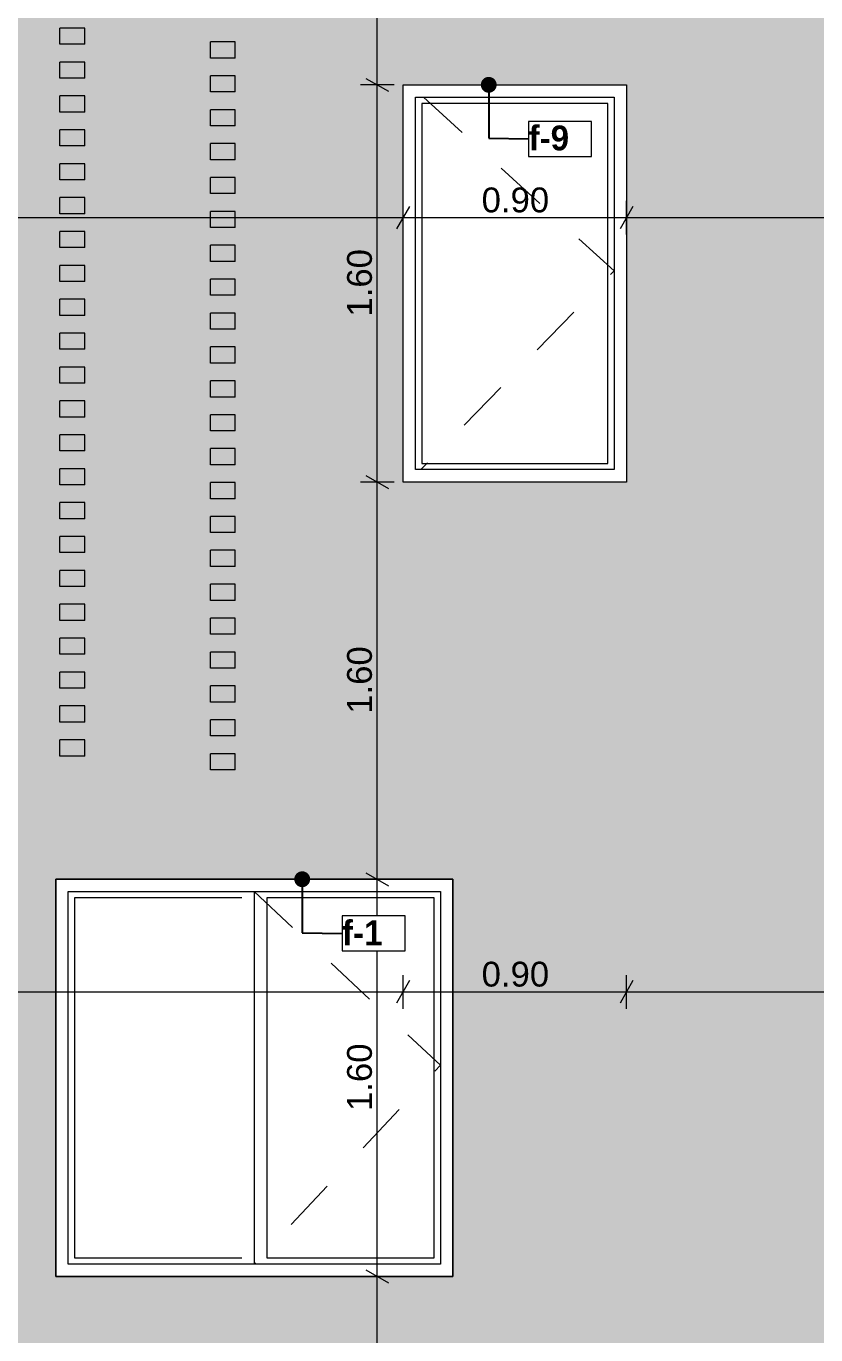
# Model space of a CAD drawing. Header units: millimetres. Extents: x 475206255 to 476720147, y 4620882299 to 4621447368.
# Drawn here: x 475385582 to 475388763, y 4621084372 to 4621089643 of the extents above; entities that cross this region are included whole.
import ezdxf

# ---------------------------------------------------------------- set-up
doc = ezdxf.new("R2010")
doc.units = ezdxf.units.MM
doc.header["$MEASUREMENT"] = 0
doc.set_wipeout_variables(frame=1)
doc.linetypes.add('Dashed', pattern=[423.333333, 211.666667, -211.666667])
for name, color, linetype, lineweight in [('0_Pen_No__7_Pen_No__250', 7, 'Continuous', 0), ('2D Drafting - General_Pen_No__7_Pen_No__250', 7, 'Continuous', 0), ('Dimensioning - General_Pen_No__142', 142, 'Continuous', 0), ('New_2D Drafting - General_Pen_No__30_Pen_No__9_Pen_No__9_Pen_No__7', 7, 'Continuous', 0), ('New_Annotation - Label_Pen_No__1', 1, 'Continuous', 0), ('New_Structural - Bearing_Pen_No__250', 7, 'Continuous', 0), ('Structural - Bearing_Pen_No__7_Pen_No__7_Pen_No__250', 7, 'Continuous', 0), ('Structural - Bearing_Pen_No__7_Pen_No__7_Pen_No__7', 7, 'Continuous', 0)]:
    doc.layers.add(name, color=color, linetype=linetype, lineweight=lineweight)
doc.layers.add('Dimensioning - General', color=7, linetype='Continuous')
doc.layers.add('New_2D Drafting - General_Pen_No__30_Pen_No__9_Pen_No__9_Pen_No__254', color=7, linetype='Continuous', lineweight=0, true_color=0xcccccc)
doc.styles.add('GENERATED_STYLE_2', font='arial.ttf')
doc.styles.add('GENERATED_STYLE_5', font='')
doc.styles.get('GENERATED_STYLE_5').set_extended_font_data('Avaza', bold=True)
doc.dimstyles.new('GENERATED_STYLE__1', dxfattribs={"dimtxt": 100, "dimasz": 68.640772, "dimexe": 0.18, "dimexo": 0.0625, "dimgap": 0, "dimtad": 1, "dimlfac": 0.001, "dimzin": 0, "dimdsep": 46, "dimtxsty": 'GENERATED_STYLE_2', "dimblk": 'ARROWHEAD_2', "dimblk1": 'ARROWHEAD_2', "dimblk2": 'ARROWHEAD_2', "dimcen": 0.09, "dimse1": 1, "dimse2": 1, "dimclrd": 142, "dimclre": 142, "dimclrt": 142, "dimadec": 0, "dimazin": 0, "dimtfac": 1, "dimtdec": 4, "dimtmove": 0, "dimatfit": 3, "dimfxl": 1, "dimtolj": 1, "dimtzin": 0, "dimarcsym": 0})
doc.dimstyles.new('GENERATED_STYLE__18', dxfattribs={"dimtxt": 100, "dimasz": 68.640772, "dimexe": 0.18, "dimexo": 0.0625, "dimgap": 0, "dimtad": 1, "dimtih": 1, "dimtoh": 1, "dimlfac": 0.001, "dimzin": 0, "dimdsep": 46, "dimtxsty": 'GENERATED_STYLE_2', "dimblk": 'ARROWHEAD_2', "dimblk1": 'ARROWHEAD_2', "dimblk2": 'ARROWHEAD_2', "dimcen": 0.09, "dimse1": 1, "dimse2": 1, "dimclrd": 142, "dimclre": 142, "dimclrt": 142, "dimadec": 0, "dimazin": 0, "dimtfac": 1, "dimtdec": 4, "dimtmove": 0, "dimatfit": 3, "dimfxl": 1, "dimtolj": 1, "dimtzin": 0, "dimarcsym": 0})
doc.dimstyles.new('GENERATED_STYLE__33', dxfattribs={"dimtxt": 0.18, "dimasz": 127.68, "dimexe": 0.18, "dimexo": 0.0625, "dimgap": 0, "dimtad": 0, "dimtih": 1, "dimtoh": 1, "dimdec": 4, "dimzin": 0, "dimdsep": 46, "dimcen": 0.09, "dimadec": 0, "dimazin": 0, "dimtfac": 1, "dimtdec": 4, "dimtmove": 0, "dimatfit": 3, "dimldrblk": 'ARROWHEAD_11', "dimfxl": 1, "dimtolj": 1, "dimtzin": 0, "dimarcsym": 0})

# ---------------------------------------------------------------- blocks, each defined once
blk = doc.blocks.new('*D613', base_point=(475826095.8, 4621095193.2))
at = {"layer": 'Dimensioning - General_Pen_No__142', "color": 142, "linetype": 'Continuous', "lineweight": 0, "transparency": 16777216}
for p, q in [((475386950.8, 4621084633.1), (475387041.1, 4621084581)), ((475387063.7, 4621084607), (475386928.2, 4621084607)), ((475386996, 4621083607), (475386996, 4621084607)), ((475386950.8, 4621083633.1), (475387041.1, 4621083581)), ((475387063.7, 4621083607), (475386928.2, 4621083607)), ((475386996, 4621083562.9), (475386996, 4621083607))]:
    blk.add_line(p, q, dxfattribs=at)
at = {"layer": 'Dimensioning - General_Pen_No__142', "color": 142, "lineweight": 0, "transparency": 16777216, "insert": (475386976, 4621083973.6), "char_height": 100, "attachment_point": 7, "rotation": 90, "style": 'GENERATED_STYLE_2'}
blk.add_mtext('\\A1;{\\pql;\\fArial|b0|i0|c204|p0;\\W1.000000;1.00}', dxfattribs=at)
blk = doc.blocks.new('ARROWHEAD_2')
at = {"color": 0, "linetype": 'Continuous', "lineweight": 0}
for p, q in [((0, 0), (-1, 0)), ((-0.378, -0.655), (0.378, 0.655))]:
    blk.add_line(p, q, dxfattribs=at)
blk = doc.blocks.new('*D614', base_point=(475826095.8, 4621095193.2))
at = {"layer": 'Dimensioning - General_Pen_No__142', "color": 142, "linetype": 'Continuous', "lineweight": 0, "transparency": 16777216}
for p, q in [((475387063.7, 4621086207), (475386928.2, 4621086207)), ((475386950.8, 4621086233.1), (475387041.1, 4621086181)), ((475386996, 4621084607), (475386996, 4621086207)), ((475386950.8, 4621084633.1), (475387041.1, 4621084581)), ((475387063.7, 4621084607), (475386928.2, 4621084607))]:
    blk.add_line(p, q, dxfattribs=at)
at = {"layer": 'Dimensioning - General_Pen_No__142', "color": 142, "lineweight": 0, "transparency": 16777216, "insert": (475386976, 4621085273.6), "char_height": 100, "attachment_point": 7, "rotation": 90, "style": 'GENERATED_STYLE_2'}
blk.add_mtext('\\A1;{\\pql;\\fArial|b0|i0|c204|p0;\\W1.000000;1.60}', dxfattribs=at)
blk = doc.blocks.new('*D615', base_point=(475826095.8, 4621095193.2))
at = {"layer": 'Dimensioning - General_Pen_No__142', "color": 142, "linetype": 'Continuous', "lineweight": 0, "transparency": 16777216}
for p, q in [((475387063.7, 4621087807), (475386928.2, 4621087807)), ((475386950.8, 4621087833.1), (475387041.1, 4621087781)), ((475386996, 4621086207), (475386996, 4621087807)), ((475387063.7, 4621086207), (475386928.2, 4621086207)), ((475386950.8, 4621086233.1), (475387041.1, 4621086181))]:
    blk.add_line(p, q, dxfattribs=at)
at = {"layer": 'Dimensioning - General_Pen_No__142', "color": 142, "lineweight": 0, "transparency": 16777216, "insert": (475386976, 4621086873.6), "char_height": 100, "attachment_point": 7, "rotation": 90, "style": 'GENERATED_STYLE_2'}
blk.add_mtext('\\A1;{\\pql;\\fArial|b0|i0|c204|p0;\\W1.000000;1.60}', dxfattribs=at)
blk = doc.blocks.new('*D616', base_point=(475826095.8, 4621095193.2))
at = {"layer": 'Dimensioning - General_Pen_No__142', "color": 142, "linetype": 'Continuous', "lineweight": 0, "transparency": 16777216}
for p, q in [((475386950.8, 4621089433.1), (475387041.1, 4621089381)), ((475387063.7, 4621089407), (475386928.2, 4621089407)), ((475386996, 4621087807), (475386996, 4621089407)), ((475387063.7, 4621087807), (475386928.2, 4621087807)), ((475386950.8, 4621087833.1), (475387041.1, 4621087781))]:
    blk.add_line(p, q, dxfattribs=at)
at = {"layer": 'Dimensioning - General_Pen_No__142', "color": 142, "lineweight": 0, "transparency": 16777216, "insert": (475386976, 4621088473.6), "char_height": 100, "attachment_point": 7, "rotation": 90, "style": 'GENERATED_STYLE_2'}
blk.add_mtext('\\A1;{\\pql;\\fArial|b0|i0|c204|p0;\\W1.000000;1.60}', dxfattribs=at)
blk = doc.blocks.new('*D617', base_point=(475826095.8, 4621095193.2))
at = {"layer": 'Dimensioning - General_Pen_No__142', "color": 142, "linetype": 'Continuous', "lineweight": 0, "transparency": 16777216}
for p, q in [((475387063.7, 4621091007), (475386928.2, 4621091007)), ((475386950.8, 4621091033.1), (475387041.1, 4621090981)), ((475386996, 4621089407), (475386996, 4621091007)), ((475386950.8, 4621089433.1), (475387041.1, 4621089381)), ((475387063.7, 4621089407), (475386928.2, 4621089407))]:
    blk.add_line(p, q, dxfattribs=at)
at = {"layer": 'Dimensioning - General_Pen_No__142', "color": 142, "lineweight": 0, "transparency": 16777216, "insert": (475386976, 4621090073.6), "char_height": 100, "attachment_point": 7, "rotation": 90, "style": 'GENERATED_STYLE_2'}
blk.add_mtext('\\A1;{\\pql;\\fArial|b0|i0|c204|p0;\\W1.000000;1.60}', dxfattribs=at)
blk = doc.blocks.new('ARROWHEAD_11')
at = {"color": 0, "linetype": 'Continuous', "lineweight": 0}
blk.add_line((0, 0), (-1, 0), dxfattribs=at)
at = {"color": 0, "linetype": 'Continuous', "lineweight": 0, "const_width": 0.25, "flags": 128}
blk.add_lwpolyline([(-0.125, 0, 1), (0.125, 0, 1)], format="xyb", close=True, dxfattribs=at)
blk = doc.blocks.new('*D2052', base_point=(475826095.8, 4621095193.2))
at = {"layer": 'Dimensioning - General_Pen_No__142', "color": 142, "linetype": 'Continuous', "lineweight": 0, "transparency": 16777216}
for p, q in [((475383526.5, 4621085798.6), (475383474.4, 4621085708.3)), ((475383500.5, 4621085685.7), (475383500.5, 4621085821.2)), ((475387126.2, 4621085798.6), (475387074.1, 4621085708.3)), ((475387100.1, 4621085685.7), (475387100.1, 4621085821.2)), ((475383500.5, 4621085753.4), (475387100.1, 4621085753.4))]:
    blk.add_line(p, q, dxfattribs=at)
at = {"layer": 'Dimensioning - General_Pen_No__142', "color": 142, "lineweight": 0, "transparency": 16777216, "insert": (475385166.8, 4621085773.4), "char_height": 100, "attachment_point": 7, "style": 'GENERATED_STYLE_2'}
blk.add_mtext('\\A1;{\\pql;\\fArial|b0|i0|c204|p0;\\W1.000000;3.60}', dxfattribs=at)
blk = doc.blocks.new('*D2053', base_point=(475826095.8, 4621095193.2))
at = {"layer": 'Dimensioning - General_Pen_No__142', "color": 142, "linetype": 'Continuous', "lineweight": 0, "transparency": 16777216}
for p, q in [((475387126.2, 4621085798.6), (475387074.1, 4621085708.3)), ((475387100.1, 4621085685.7), (475387100.1, 4621085821.2)), ((475388026.2, 4621085798.6), (475387974.1, 4621085708.3)), ((475388000.1, 4621085685.7), (475388000.1, 4621085821.2)), ((475387100.1, 4621085753.4), (475388000.1, 4621085753.4))]:
    blk.add_line(p, q, dxfattribs=at)
at = {"layer": 'Dimensioning - General_Pen_No__142', "color": 142, "lineweight": 0, "transparency": 16777216, "insert": (475387416.7, 4621085773.4), "char_height": 100, "attachment_point": 7, "style": 'GENERATED_STYLE_2'}
blk.add_mtext('\\A1;{\\pql;\\fArial|b0|i0|c204|p0;\\W1.000000;0.90}', dxfattribs=at)
blk = doc.blocks.new('*D2054', base_point=(475826095.8, 4621095193.2))
at = {"layer": 'Dimensioning - General_Pen_No__142', "color": 142, "linetype": 'Continuous', "lineweight": 0, "transparency": 16777216}
for p, q in [((475388026.2, 4621085798.6), (475387974.1, 4621085708.3)), ((475388000.1, 4621085685.7), (475388000.1, 4621085821.2)), ((475391944.8, 4621085708.3), (475391997, 4621085798.6)), ((475391970.9, 4621085685.7), (475391970.9, 4621085821.2)), ((475388000.1, 4621085753.4), (475391970.9, 4621085753.4)), ((475391970.9, 4621085753.4), (475392015.1, 4621085753.4))]:
    blk.add_line(p, q, dxfattribs=at)
at = {"layer": 'Dimensioning - General_Pen_No__142', "color": 142, "lineweight": 0, "transparency": 16777216, "insert": (475389852.1, 4621085773.4), "char_height": 100, "attachment_point": 7, "style": 'GENERATED_STYLE_2'}
blk.add_mtext('\\A1;{\\pql;\\fArial|b0|i0|c204|p0;\\W1.000000;3.97}', dxfattribs=at)
blk = doc.blocks.new('*D2070', base_point=(475826095.8, 4621095193.2))
at = {"layer": 'Dimensioning - General_Pen_No__142', "color": 142, "linetype": 'Continuous', "lineweight": 0, "transparency": 16777216}
for p, q in [((475392474.1, 4621086847), (475392338.6, 4621086847)), ((475392361.2, 4621086873.1), (475392451.5, 4621086821)), ((475392406.3, 4621086627), (475392406.3, 4621086847)), ((475392361.2, 4621086653.1), (475392451.5, 4621086601)), ((475392474.1, 4621086627), (475392338.6, 4621086627)), ((475392406.3, 4621086582.9), (475392406.3, 4621086627))]:
    blk.add_line(p, q, dxfattribs=at)
at = {"layer": 'Dimensioning - General_Pen_No__142', "color": 142, "lineweight": 0, "transparency": 16777216, "insert": (475392386.3, 4621086334), "char_height": 100, "attachment_point": 7, "rotation": 90, "style": 'GENERATED_STYLE_2'}
blk.add_mtext('\\A1;{\\pql;\\fArial|b0|i0|c204|p0;\\W1.000000;0.22}', dxfattribs=at)
blk = doc.blocks.new('*D2071', base_point=(475826095.8, 4621095193.2))
at = {"layer": 'Dimensioning - General_Pen_No__142', "color": 142, "linetype": 'Continuous', "lineweight": 0, "transparency": 16777216}
for p, q in [((475392474.1, 4621087947.1), (475392338.6, 4621087947.1)), ((475392361.2, 4621087973.1), (475392451.5, 4621087921)), ((475392406.3, 4621086847), (475392406.3, 4621087947.1)), ((475392474.1, 4621086847), (475392338.6, 4621086847)), ((475392361.2, 4621086873.1), (475392451.5, 4621086821))]:
    blk.add_line(p, q, dxfattribs=at)
at = {"layer": 'Dimensioning - General_Pen_No__142', "color": 142, "lineweight": 0, "transparency": 16777216, "insert": (475392386.3, 4621087263.6), "char_height": 100, "attachment_point": 7, "rotation": 90, "style": 'GENERATED_STYLE_2'}
blk.add_mtext('\\A1;{\\pql;\\fArial|b0|i0|c204|p0;\\W1.000000;1.10}', dxfattribs=at)
blk = doc.blocks.new('*D2072', base_point=(475826095.8, 4621095193.2))
at = {"layer": 'Dimensioning - General_Pen_No__142', "color": 142, "linetype": 'Continuous', "lineweight": 0, "transparency": 16777216}
for p, q in [((475392361.2, 4621089633.1), (475392451.5, 4621089581)), ((475392474.1, 4621089607.1), (475392338.6, 4621089607.1)), ((475392406.3, 4621087947.1), (475392406.3, 4621089607.1)), ((475392474.1, 4621087947.1), (475392338.6, 4621087947.1)), ((475392361.2, 4621087973.1), (475392451.5, 4621087921))]:
    blk.add_line(p, q, dxfattribs=at)
at = {"layer": 'Dimensioning - General_Pen_No__142', "color": 142, "lineweight": 0, "transparency": 16777216, "char_height": 100, "attachment_point": 7, "rotation": 90, "style": 'GENERATED_STYLE_2'}
for s, insert in [('\\A1;{\\pql;\\fArial|b0|i0|c204|p0;\\W1.000000;0.22}', (475392386.3, 4621089314)), ('\\A1;{\\pql;\\fArial|b0|i0|c204|p0;\\W1.000000;1.66}', (475392386.3, 4621088643.6))]:
    blk.add_mtext(s, dxfattribs=dict(at, insert=insert))
blk = doc.blocks.new('*D2073', base_point=(475826095.8, 4621095193.2))
at = {"layer": 'Dimensioning - General_Pen_No__142', "color": 142, "linetype": 'Continuous', "lineweight": 0, "transparency": 16777216}
for p, q in [((475392361.2, 4621089853.1), (475392451.5, 4621089801)), ((475392474.1, 4621089827), (475392338.6, 4621089827)), ((475392406.3, 4621089607.1), (475392406.3, 4621089827)), ((475392361.2, 4621089633.1), (475392451.5, 4621089581)), ((475392474.1, 4621089607.1), (475392338.6, 4621089607.1))]:
    blk.add_line(p, q, dxfattribs=at)
blk = doc.blocks.new('*D2244', base_point=(475826095.8, 4621095193.2))
at = {"layer": 'Dimensioning - General_Pen_No__142', "color": 142, "linetype": 'Continuous', "lineweight": 0, "transparency": 16777216}
for p, q in [((475383677.1, 4621088917.2), (475383625, 4621088826.9)), ((475383651.1, 4621088804.3), (475383651.1, 4621088939.8)), ((475387126.2, 4621088917.2), (475387074.1, 4621088826.9)), ((475387100.1, 4621088804.3), (475387100.1, 4621088939.8)), ((475383651.1, 4621088872), (475387100.1, 4621088872))]:
    blk.add_line(p, q, dxfattribs=at)
at = {"layer": 'Dimensioning - General_Pen_No__142', "color": 142, "lineweight": 0, "transparency": 16777216, "insert": (475385242.1, 4621088892), "char_height": 100, "attachment_point": 7, "style": 'GENERATED_STYLE_2'}
blk.add_mtext('\\A1;{\\pql;\\fArial|b0|i0|c204|p0;\\W1.000000;3.45}', dxfattribs=at)
blk = doc.blocks.new('*D2245', base_point=(475826095.8, 4621095193.2))
at = {"layer": 'Dimensioning - General_Pen_No__142', "color": 142, "linetype": 'Continuous', "lineweight": 0, "transparency": 16777216}
for p, q in [((475387126.2, 4621088917.2), (475387074.1, 4621088826.9)), ((475387100.1, 4621088804.3), (475387100.1, 4621088939.8)), ((475388026.2, 4621088917.2), (475387974.1, 4621088826.9)), ((475388000.1, 4621088804.3), (475388000.1, 4621088939.8)), ((475387100.1, 4621088872), (475388000.1, 4621088872))]:
    blk.add_line(p, q, dxfattribs=at)
at = {"layer": 'Dimensioning - General_Pen_No__142', "color": 142, "lineweight": 0, "transparency": 16777216, "insert": (475387416.7, 4621088892), "char_height": 100, "attachment_point": 7, "style": 'GENERATED_STYLE_2'}
blk.add_mtext('\\A1;{\\pql;\\fArial|b0|i0|c204|p0;\\W1.000000;0.90}', dxfattribs=at)
blk = doc.blocks.new('*D2246', base_point=(475826095.8, 4621095193.2))
at = {"layer": 'Dimensioning - General_Pen_No__142', "color": 142, "linetype": 'Continuous', "lineweight": 0, "transparency": 16777216}
for p, q in [((475388026.2, 4621088917.2), (475387974.1, 4621088826.9)), ((475388000.1, 4621088804.3), (475388000.1, 4621088939.8)), ((475391997, 4621088917.2), (475391944.8, 4621088826.9)), ((475391970.9, 4621088804.3), (475391970.9, 4621088939.8)), ((475388000.1, 4621088872), (475391970.9, 4621088872))]:
    blk.add_line(p, q, dxfattribs=at)
at = {"layer": 'Dimensioning - General_Pen_No__142', "color": 142, "lineweight": 0, "transparency": 16777216, "insert": (475389852.1, 4621088892), "char_height": 100, "attachment_point": 7, "style": 'GENERATED_STYLE_2'}
blk.add_mtext('\\A1;{\\pql;\\fArial|b0|i0|c204|p0;\\W1.000000;3.97}', dxfattribs=at)

msp = doc.modelspace()

# ---------------------------------------------------------------- hatches: boundary and pattern name
at = {"layer": 'New_2D Drafting - General_Pen_No__30_Pen_No__9_Pen_No__9_Pen_No__254', "linetype": 'Continuous', "lineweight": 0, "true_color": 0xcccccc}
h = msp.add_hatch(dxfattribs=at)
h.set_pattern_fill('BRICK___RUNNING_BOND', color=254, style=0, pattern_type=2)
h.set_pattern_definition([(180, (475384300.59, 4621091916.26), (0, 66.64), []), (90, (475384300.6, 4621091916.26), (244.8, 0), [66.64, -66.64]), (90, (475384178.2, 4621091982.9), (244.8, 0), [66.64, -66.64])])
h.paths.add_polyline_path([(475391970.899, 4621083607.048), (475391970.899, 4621096906.641), (475376630.462, 4621096906.638), (475376630.452, 4621083607.048)])
h.paths.add_polyline_path([(475384900.596, 4621086627.05), (475380300.597, 4621086627.05), (475380300.597, 4621086847.05), (475380300.597, 4621089827.05), (475380300.597, 4621090047.084), (475380300.597, 4621096447.05), (475381110.597, 4621096447.05), (475384900.596, 4621096447.05), (475384900.596, 4621096227.05), (475381110.597, 4621096227.05), (475381110.597, 4621093247.084), (475382751.068, 4621093247.084), (475382751.068, 4621093807.044), (475381351.068, 4621093807.044), (475381351.068, 4621095807.044), (475383651.697, 4621095807.044), (475383651.697, 4621093807.044), (475383651.068, 4621093807.044), (475383651.068, 4621093247.084), (475384900.597, 4621093247.084), (475384900.597, 4621093027.05), (475381110.597, 4621093027.05), (475381110.597, 4621090047.084), (475382751.068, 4621090047.084), (475382751.068, 4621090607.044), (475381351.068, 4621090607.044), (475381351.068, 4621092607.044), (475383651.068, 4621092607.044), (475383651.068, 4621090047.084), (475384900.597, 4621090047.084), (475384900.597, 4621089827.05), (475381110.597, 4621089827.05), (475381110.597, 4621086847.05), (475382751.068, 4621086847.05), (475382751.068, 4621087407.044), (475381351.068, 4621087407.044), (475381351.068, 4621089407.044), (475382751.068, 4621089407.044), (475383651.068, 4621089407.044), (475383651.068, 4621086847.05), (475384900.596, 4621086847.05)], flags=0)
h.paths.add_polyline_path([(475383500.456, 4621084607.045), (475381900.456, 4621084607.045), (475381900.456, 4621086207.044), (475383500.456, 4621086207.044)], flags=0)
h.paths.add_polyline_path([(475388000.135, 4621094207.044), (475388000.135, 4621095807.045), (475387100.135, 4621095807.045), (475387100.135, 4621094207.044)], flags=0)
h.paths.add_polyline_path([(475387100.135, 4621089407.044), (475388000.135, 4621089407.044), (475388000.135, 4621087807.044), (475387100.135, 4621087807.044)], flags=0)
h.paths.add_polyline_path([(475387100.135, 4621092607.044), (475388000.135, 4621092607.044), (475388000.135, 4621091007.044), (475387100.135, 4621091007.044)], flags=0)
h.paths.add_polyline_path([(475385700.901, 4621084607.044), (475387300.901, 4621084607.044), (475387300.901, 4621086207.044), (475385700.901, 4621086207.044)], flags=0)

# ---------------------------------------------------------------- linework, layer by layer
at = {"layer": '0_Pen_No__7_Pen_No__250', "color": 7, "linetype": 'Continuous', "lineweight": 0, "flags": 128}
for points in [[(475387100.135, 4621089407.044), (475388000.135, 4621089407.044), (475388000.135, 4621087807.044), (475387100.135, 4621087807.044)], [(475385700.901, 4621086207.044), (475387300.901, 4621086207.044), (475387300.901, 4621084607.044), (475385700.901, 4621084607.044)]]:
    msp.add_lwpolyline(points, close=True, dxfattribs=at)
at = {"layer": '2D Drafting - General_Pen_No__7_Pen_No__250', "color": 7, "linetype": 'Dashed', "lineweight": 0, "flags": 128}
for points in [[(475387182.309, 4621089357.044), (475387949.929, 4621088657.823), (475387171.587, 4621087857.044)], [(475386500.524, 4621086157.64), (475387250.695, 4621085457.823), (475386500.961, 4621084657.044)]]:
    msp.add_lwpolyline(points, dxfattribs=at)
at = {"layer": 'New_2D Drafting - General_Pen_No__30_Pen_No__9_Pen_No__9_Pen_No__7', "color": 7, "linetype": 'Continuous', "lineweight": 0, "flags": 128}
for points in [[(475387100.135, 4621089407.044), (475388000.135, 4621089407.044), (475388000.135, 4621087807.044), (475387100.135, 4621087807.044)], [(475385700.901, 4621084607.044), (475387300.901, 4621084607.044), (475387300.901, 4621086207.044), (475385700.901, 4621086207.044)]]:
    msp.add_lwpolyline(points, close=True, dxfattribs=at)
at = {"layer": 'New_Structural - Bearing_Pen_No__250', "color": 7, "linetype": 'Continuous', "lineweight": 0}
for p, q in [((475385718.157, 4621089570.337), (475385718.157, 4621089635.337)), ((475385817.829, 4621089635.337), (475385718.157, 4621089635.337)), ((475385817.829, 4621089570.337), (475385817.829, 4621089635.337)), ((475386323.983, 4621089514.727), (475386323.983, 4621089579.727)), ((475386423.655, 4621089579.727), (475386323.983, 4621089579.727)), ((475386423.655, 4621089514.727), (475386423.655, 4621089579.727)), ((475385817.829, 4621089570.337), (475385718.157, 4621089570.337)), ((475385718.157, 4621089433.82), (475385718.157, 4621089498.82)), ((475385817.829, 4621089498.82), (475385718.157, 4621089498.82)), ((475385817.829, 4621089433.82), (475385817.829, 4621089498.82)), ((475386423.655, 4621089514.727), (475386323.983, 4621089514.727)), ((475385817.829, 4621089433.82), (475385718.157, 4621089433.82)), ((475386323.983, 4621089378.21), (475386323.983, 4621089443.21)), ((475386423.655, 4621089443.21), (475386323.983, 4621089443.21)), ((475386423.655, 4621089378.21), (475386423.655, 4621089443.21)), ((475386423.655, 4621089378.21), (475386323.983, 4621089378.21)), ((475385718.157, 4621089297.303), (475385718.157, 4621089362.303)), ((475385817.829, 4621089362.303), (475385718.157, 4621089362.303)), ((475385817.829, 4621089297.303), (475385817.829, 4621089362.303)), ((475385817.829, 4621089297.303), (475385718.157, 4621089297.303)), ((475386323.983, 4621089241.692), (475386323.983, 4621089306.692)), ((475386423.655, 4621089306.692), (475386323.983, 4621089306.692)), ((475386423.655, 4621089241.692), (475386423.655, 4621089306.692)), ((475385718.157, 4621089160.785), (475385718.157, 4621089225.785)), ((475385817.829, 4621089225.785), (475385718.157, 4621089225.785)), ((475385817.829, 4621089160.785), (475385817.829, 4621089225.785)), ((475386423.655, 4621089241.692), (475386323.983, 4621089241.692)), ((475385817.829, 4621089160.785), (475385718.157, 4621089160.785)), ((475386323.983, 4621089105.175), (475386323.983, 4621089170.175)), ((475386423.655, 4621089170.175), (475386323.983, 4621089170.175)), ((475386423.655, 4621089105.175), (475386423.655, 4621089170.175)), ((475386423.655, 4621089105.175), (475386323.983, 4621089105.175)), ((475385718.157, 4621089024.268), (475385718.157, 4621089089.268)), ((475385817.829, 4621089089.268), (475385718.157, 4621089089.268)), ((475385817.829, 4621089024.268), (475385817.829, 4621089089.268)), ((475385817.829, 4621089024.268), (475385718.157, 4621089024.268)), ((475386323.983, 4621088968.658), (475386323.983, 4621089033.658)), ((475386423.655, 4621089033.658), (475386323.983, 4621089033.658)), ((475386423.655, 4621088968.658), (475386423.655, 4621089033.658)), ((475385718.157, 4621088887.751), (475385718.157, 4621088952.751)), ((475385817.829, 4621088952.751), (475385718.157, 4621088952.751)), ((475385817.829, 4621088887.751), (475385817.829, 4621088952.751)), ((475386423.655, 4621088968.658), (475386323.983, 4621088968.658)), ((475386323.983, 4621088832.141), (475386323.983, 4621088897.141)), ((475386423.655, 4621088897.141), (475386323.983, 4621088897.141)), ((475386423.655, 4621088832.141), (475386423.655, 4621088897.141)), ((475385817.829, 4621088887.751), (475385718.157, 4621088887.751)), ((475385718.157, 4621088751.234), (475385718.157, 4621088816.234)), ((475385817.829, 4621088816.234), (475385718.157, 4621088816.234)), ((475385817.829, 4621088751.234), (475385817.829, 4621088816.234)), ((475386423.655, 4621088832.141), (475386323.983, 4621088832.141)), ((475385817.829, 4621088751.234), (475385718.157, 4621088751.234)), ((475386323.983, 4621088695.623), (475386323.983, 4621088760.623)), ((475386423.655, 4621088760.623), (475386323.983, 4621088760.623)), ((475386423.655, 4621088695.623), (475386423.655, 4621088760.623)), ((475386423.655, 4621088695.623), (475386323.983, 4621088695.623)), ((475385718.157, 4621088614.716), (475385718.157, 4621088679.716)), ((475385817.829, 4621088679.716), (475385718.157, 4621088679.716)), ((475385817.829, 4621088614.716), (475385817.829, 4621088679.716)), ((475385817.829, 4621088614.716), (475385718.157, 4621088614.716)), ((475386323.983, 4621088559.106), (475386323.983, 4621088624.106)), ((475386423.655, 4621088624.106), (475386323.983, 4621088624.106)), ((475386423.655, 4621088559.106), (475386423.655, 4621088624.106)), ((475385718.157, 4621088478.199), (475385718.157, 4621088543.199)), ((475385817.829, 4621088543.199), (475385718.157, 4621088543.199)), ((475385718.157, 4621088478.199), (475385718.157, 4621088543.199)), ((475385817.829, 4621088478.199), (475385817.829, 4621088543.199)), ((475385817.829, 4621088478.199), (475385817.829, 4621088543.199)), ((475386423.655, 4621088559.106), (475386323.983, 4621088559.106)), ((475385817.829, 4621088478.199), (475385718.157, 4621088478.199)), ((475385817.829, 4621088478.199), (475385718.157, 4621088478.199)), ((475386323.983, 4621088422.589), (475386323.983, 4621088487.589)), ((475386423.655, 4621088487.589), (475386323.983, 4621088487.589)), ((475386423.655, 4621088422.589), (475386423.655, 4621088487.589)), ((475386423.655, 4621088422.589), (475386323.983, 4621088422.589)), ((475385718.157, 4621088341.682), (475385718.157, 4621088406.682)), ((475385817.829, 4621088406.682), (475385718.157, 4621088406.682)), ((475385817.829, 4621088341.682), (475385817.829, 4621088406.682)), ((475385817.829, 4621088341.682), (475385718.157, 4621088341.682)), ((475386323.983, 4621088286.071), (475386323.983, 4621088351.071)), ((475386423.655, 4621088351.071), (475386323.983, 4621088351.071)), ((475386423.655, 4621088286.071), (475386423.655, 4621088351.071)), ((475385718.157, 4621088205.164), (475385718.157, 4621088270.164)), ((475385817.829, 4621088270.164), (475385718.157, 4621088270.164)), ((475385817.829, 4621088205.164), (475385817.829, 4621088270.164)), ((475386423.655, 4621088286.071), (475386323.983, 4621088286.071)), ((475386323.983, 4621088149.554), (475386323.983, 4621088214.554)), ((475386423.655, 4621088214.554), (475386323.983, 4621088214.554)), ((475386423.655, 4621088149.554), (475386423.655, 4621088214.554)), ((475385817.829, 4621088205.164), (475385718.157, 4621088205.164)), ((475385718.157, 4621088068.647), (475385718.157, 4621088133.647)), ((475385817.829, 4621088133.647), (475385718.157, 4621088133.647)), ((475385817.829, 4621088068.647), (475385817.829, 4621088133.647)), ((475386423.655, 4621088149.554), (475386323.983, 4621088149.554)), ((475385817.829, 4621088068.647), (475385718.157, 4621088068.647)), ((475386323.983, 4621088013.037), (475386323.983, 4621088078.037)), ((475386423.655, 4621088078.037), (475386323.983, 4621088078.037)), ((475386423.655, 4621088013.037), (475386423.655, 4621088078.037)), ((475386423.655, 4621088013.037), (475386323.983, 4621088013.037)), ((475385718.157, 4621087932.13), (475385718.157, 4621087997.13)), ((475385817.829, 4621087997.13), (475385718.157, 4621087997.13)), ((475385817.829, 4621087932.13), (475385817.829, 4621087997.13)), ((475385817.829, 4621087932.13), (475385718.157, 4621087932.13)), ((475386323.983, 4621087876.52), (475386323.983, 4621087941.52)), ((475386423.655, 4621087941.52), (475386323.983, 4621087941.52)), ((475386423.655, 4621087876.52), (475386423.655, 4621087941.52)), ((475385718.157, 4621087795.613), (475385718.157, 4621087860.613)), ((475385817.829, 4621087860.613), (475385718.157, 4621087860.613)), ((475385817.829, 4621087795.613), (475385817.829, 4621087860.613)), ((475386423.655, 4621087876.52), (475386323.983, 4621087876.52)), ((475385817.829, 4621087795.613), (475385718.157, 4621087795.613)), ((475386323.983, 4621087740.002), (475386323.983, 4621087805.002)), ((475386423.655, 4621087805.002), (475386323.983, 4621087805.002)), ((475386423.655, 4621087740.002), (475386423.655, 4621087805.002)), ((475386423.655, 4621087740.002), (475386323.983, 4621087740.002)), ((475385718.157, 4621087659.095), (475385718.157, 4621087724.095)), ((475385817.829, 4621087724.095), (475385718.157, 4621087724.095)), ((475385817.829, 4621087659.095), (475385817.829, 4621087724.095)), ((475385817.829, 4621087659.095), (475385718.157, 4621087659.095)), ((475386323.983, 4621087603.485), (475386323.983, 4621087668.485)), ((475386423.655, 4621087668.485), (475386323.983, 4621087668.485)), ((475386423.655, 4621087603.485), (475386423.655, 4621087668.485)), ((475385718.157, 4621087522.578), (475385718.157, 4621087587.578)), ((475385817.829, 4621087587.578), (475385718.157, 4621087587.578)), ((475385817.829, 4621087522.578), (475385817.829, 4621087587.578)), ((475386423.655, 4621087603.485), (475386323.983, 4621087603.485)), ((475386323.983, 4621087466.968), (475386323.983, 4621087531.968)), ((475386423.655, 4621087531.968), (475386323.983, 4621087531.968)), ((475386423.655, 4621087466.968), (475386423.655, 4621087531.968)), ((475385817.829, 4621087522.578), (475385718.157, 4621087522.578)), ((475385718.157, 4621087386.061), (475385718.157, 4621087451.061)), ((475385817.829, 4621087451.061), (475385718.157, 4621087451.061)), ((475385817.829, 4621087386.061), (475385817.829, 4621087451.061)), ((475386423.655, 4621087466.968), (475386323.983, 4621087466.968)), ((475385817.829, 4621087386.061), (475385718.157, 4621087386.061)), ((475386323.983, 4621087330.451), (475386323.983, 4621087395.451)), ((475386423.655, 4621087395.451), (475386323.983, 4621087395.451)), ((475386423.655, 4621087330.451), (475386423.655, 4621087395.451)), ((475385718.157, 4621087249.543), (475385718.157, 4621087314.543)), ((475385817.829, 4621087314.543), (475385718.157, 4621087314.543)), ((475385817.829, 4621087249.543), (475385817.829, 4621087314.543)), ((475386423.655, 4621087330.451), (475386323.983, 4621087330.451)), ((475385817.829, 4621087249.543), (475385718.157, 4621087249.543)), ((475386323.983, 4621087193.933), (475386323.983, 4621087258.933)), ((475386423.655, 4621087258.933), (475386323.983, 4621087258.933)), ((475386423.655, 4621087193.933), (475386423.655, 4621087258.933)), ((475385718.157, 4621087113.026), (475385718.157, 4621087178.026)), ((475385817.829, 4621087178.026), (475385718.157, 4621087178.026)), ((475385817.829, 4621087113.026), (475385817.829, 4621087178.026)), ((475386423.655, 4621087193.933), (475386323.983, 4621087193.933)), ((475385817.829, 4621087113.026), (475385718.157, 4621087113.026)), ((475386323.983, 4621087057.416), (475386323.983, 4621087122.416)), ((475386423.655, 4621087122.416), (475386323.983, 4621087122.416)), ((475386423.655, 4621087057.416), (475386423.655, 4621087122.416)), ((475386423.655, 4621087057.416), (475386323.983, 4621087057.416)), ((475385718.157, 4621086976.509), (475385718.157, 4621087041.509)), ((475385817.829, 4621087041.509), (475385718.157, 4621087041.509)), ((475385817.829, 4621086976.509), (475385817.829, 4621087041.509)), ((475385817.829, 4621086976.509), (475385718.157, 4621086976.509)), ((475386323.983, 4621086920.899), (475386323.983, 4621086985.899)), ((475386423.655, 4621086985.899), (475386323.983, 4621086985.899)), ((475386423.655, 4621086920.899), (475386423.655, 4621086985.899)), ((475385718.157, 4621086839.992), (475385718.157, 4621086904.992)), ((475385817.829, 4621086904.992), (475385718.157, 4621086904.992)), ((475385817.829, 4621086839.992), (475385817.829, 4621086904.992)), ((475386423.655, 4621086920.899), (475386323.983, 4621086920.899)), ((475385817.829, 4621086839.992), (475385718.157, 4621086839.992)), ((475386323.983, 4621086784.381), (475386323.983, 4621086849.381)), ((475386423.655, 4621086849.381), (475386323.983, 4621086849.381)), ((475386423.655, 4621086784.381), (475386423.655, 4621086849.381)), ((475385718.157, 4621086703.474), (475385718.157, 4621086768.474)), ((475385817.829, 4621086768.474), (475385718.157, 4621086768.474)), ((475385817.829, 4621086703.474), (475385817.829, 4621086768.474)), ((475386423.655, 4621086784.381), (475386323.983, 4621086784.381)), ((475385817.829, 4621086703.474), (475385718.157, 4621086703.474)), ((475386323.983, 4621086647.864), (475386323.983, 4621086712.864)), ((475386423.655, 4621086712.864), (475386323.983, 4621086712.864)), ((475386423.655, 4621086647.864), (475386423.655, 4621086712.864)), ((475386423.655, 4621086647.864), (475386323.983, 4621086647.864))]:
    msp.add_line(p, q, dxfattribs=at)
at = {"layer": 'Structural - Bearing_Pen_No__7_Pen_No__7_Pen_No__250', "color": 7, "linetype": 'Continuous', "lineweight": 0}
for p, q in [((475385751.227, 4621086157.044), (475387250.707, 4621086157.044)), ((475385751.227, 4621084657.044), (475385751.227, 4621086157.044)), ((475386500.902, 4621086157.044), (475386500.902, 4621086131.995)), ((475387250.695, 4621086157.044), (475387250.695, 4621084657.044)), ((475386450.897, 4621086132.044), (475385776.227, 4621086132.044)), ((475385776.227, 4621086132.044), (475385776.227, 4621084682.044)), ((475386500.902, 4621086131.995), (475386500.961, 4621084657.044)), ((475387225.695, 4621086132.044), (475386550.902, 4621086132.044)), ((475386550.902, 4621086132.044), (475386550.902, 4621084682.044)), ((475387225.695, 4621084682.044), (475387225.695, 4621086132.044)), ((475385776.227, 4621084682.044), (475386450.897, 4621084682.044)), ((475386550.902, 4621084682.044), (475387225.695, 4621084682.044)), ((475387250.695, 4621084657.044), (475385751.227, 4621084657.044))]:
    msp.add_line(p, q, dxfattribs=at)
at = {"layer": 'Structural - Bearing_Pen_No__7_Pen_No__7_Pen_No__7', "color": 7, "linetype": 'Continuous', "lineweight": 0}
for p, q in [((475387150.461, 4621089357.044), (475387949.941, 4621089357.044)), ((475387150.461, 4621087857.044), (475387150.461, 4621089357.044)), ((475387924.929, 4621089332.044), (475387175.136, 4621089332.044)), ((475387175.136, 4621089332.044), (475387175.136, 4621087882.044)), ((475387924.929, 4621087882.044), (475387924.929, 4621089332.044)), ((475387949.929, 4621089357.044), (475387949.929, 4621087857.044)), ((475387171.587, 4621087857.044), (475387150.461, 4621087857.044)), ((475387949.929, 4621087857.044), (475387171.587, 4621087857.044)), ((475387175.136, 4621087882.044), (475387924.929, 4621087882.044))]:
    msp.add_line(p, q, dxfattribs=at)

# ---------------------------------------------------------------- dimensions: what is measured, and where the dimension line sits
at = {"layer": 'Dimensioning - General', "color": 142, "linetype": 'Continuous', "lineweight": 0}
for base, p1, p2, picture, middle in [((475391970.899, 4621085753.437), (475388000.135, 4621096637.234), (475391970.899, 4621096982.809), '*D2054', (475389981.515, 4621085823.437)), ((475391970.899, 4621088872.046), (475388000.135, 4621089286.723), (475391970.899, 4621089632.298), '*D2246', (475389981.515, 4621088942.046)), ((475387100.135, 4621088872.046), (475383651.068, 4621089286.723), (475387100.135, 4621089286.723), '*D2244', (475385371.6, 4621088942.046))]:
    dim = msp.add_linear_dim(base=base, p1=p1, p2=p2, dimstyle='GENERATED_STYLE__18', dxfattribs=at)
    dim.commit()
    dim.dimension.update_dxf_attribs({"geometry": picture, "text_midpoint": middle, "dimtype": 160})
for base, p1, p2, picture, middle in [((475386995.964, 4621091007.044), (475388000.135, 4621089407.044), (475388000.135, 4621091007.044), '*D617', (475386925.964, 4621090203.042)), ((475392406.35, 4621089827.05), (475393440.591, 4621089607.057), (475384946.922, 4621089827.05), '*D2073', (475392336.35, 4621089443.493)), ((475386995.964, 4621089407.044), (475388000.135, 4621087807.044), (475388000.135, 4621089407.044), '*D616', (475386925.964, 4621088603.042)), ((475392406.35, 4621087947.077), (475384946.922, 4621086847.05), (475384900.597, 4621087947.077), '*D2071', (475392336.35, 4621087393.062)), ((475386995.964, 4621087807.044), (475388000.135, 4621086207.044), (475388000.135, 4621087807.044), '*D615', (475386925.964, 4621087003.042)), ((475392406.35, 4621086847.05), (475384946.922, 4621086627.05), (475384946.922, 4621086847.05), '*D2070', (475392336.35, 4621086463.486)), ((475386995.964, 4621086207.044), (475388000.135, 4621084607.044), (475388000.135, 4621086207.044), '*D614', (475386925.964, 4621085403.042)), ((475386995.964, 4621084607.044), (475387367.356, 4621083607.048), (475388000.135, 4621084607.044), '*D613', (475386925.964, 4621084103.044))]:
    dim = msp.add_linear_dim(base=base, p1=p1, p2=p2, angle=90, dimstyle='GENERATED_STYLE__1', dxfattribs=at)
    dim.commit()
    dim.dimension.update_dxf_attribs({"geometry": picture, "text_midpoint": middle, "dimtype": 160, "text_rotation": 90})

# ---------------------------------------------------------------- next in the draw order: wipeouts: each hides what was drawn before it
at = {"color": 1, "linetype": 'Continuous', "lineweight": 0, "ltscale": 23227386116.52127}
msp.add_wipeout([(475387605.619, 4621089118.264), (475387859.736, 4621089118.264), (475387859.736, 4621089259.44), (475387605.619, 4621089259.44)], dxfattribs=at).dxf.layer = 'New_Annotation - Label_Pen_No__1'
at = {"color": 1, "linetype": 'Continuous', "lineweight": 0, "ltscale": 23227369816.0639}
msp.add_wipeout([(475386854.241, 4621085918.264), (475387108.36, 4621085918.264), (475387108.36, 4621086059.44), (475386854.241, 4621086059.44)], dxfattribs=at).dxf.layer = 'New_Annotation - Label_Pen_No__1'

# ---------------------------------------------------------------- next in the draw order: linework, layer by layer
at = {"layer": 'New_Annotation - Label_Pen_No__1', "color": 1, "linetype": 'Continuous', "lineweight": 0, "flags": 128}
for points in [[(475387605.619, 4621089118.264), (475387859.736, 4621089118.264), (475387859.736, 4621089259.44), (475387605.619, 4621089259.44), (475387605.619, 4621089118.264)], [(475386854.241, 4621085918.264), (475387108.36, 4621085918.264), (475387108.36, 4621086059.44), (475386854.241, 4621086059.44), (475386854.241, 4621085918.264)]]:
    msp.add_lwpolyline(points, close=True, dxfattribs=at)

# ---------------------------------------------------------------- next in the draw order: texts
at = {"layer": 'New_Annotation - Label_Pen_No__1', "color": 1, "linetype": 'Continuous', "lineweight": 0, "char_height": 100, "attachment_point": 4, "style": 'GENERATED_STYLE_5'}
for s, insert in [('\\A1;{\\pql;\\fAvaza|b1|i0|c0|p0;\\W1.000000;f-\\fAvaza|b1|i0|c0|p0;\\W1.000000;9}', (475387605.619, 4621089192.391)), ('\\A1;{\\pql;\\fAvaza|b1|i0|c0|p0;\\W1.000000;f-\\fAvaza|b1|i0|c0|p0;\\W1.000000;1}', (475386854.241, 4621085991.322))]:
    msp.add_mtext(s, dxfattribs=dict(at, insert=insert))

# ---------------------------------------------------------------- next in the draw order: dimensions: what is measured, and where the dimension line sits
at = {"layer": 'Dimensioning - General', "color": 142, "linetype": 'Continuous', "lineweight": 0}
for base, p1, p2, picture, middle in [((475387100.135, 4621085753.437), (475383500.456, 4621087037.234), (475387100.135, 4621096637.234), '*D2052', (475385296.293, 4621085823.437)), ((475388000.135, 4621085753.437), (475387100.135, 4621096637.234), (475388000.135, 4621096637.234), '*D2053', (475387546.133, 4621085823.437)), ((475388000.135, 4621088872.046), (475387100.135, 4621089286.723), (475388000.135, 4621089286.723), '*D2245', (475387546.133, 4621088942.046))]:
    dim = msp.add_linear_dim(base=base, p1=p1, p2=p2, dimstyle='GENERATED_STYLE__18', dxfattribs=at)
    dim.commit()
    dim.dimension.update_dxf_attribs({"geometry": picture, "text_midpoint": middle, "dimtype": 160})
dim = msp.add_linear_dim(base=(475392406.35, 4621089607.057), p1=(475384900.597, 4621087947.077), p2=(475393440.591, 4621089607.057), angle=90, dimstyle='GENERATED_STYLE__1', dxfattribs=at)
dim.commit()
dim.dimension.update_dxf_attribs({"geometry": '*D2072', "text_midpoint": (475392336.35, 4621088773.065), "dimtype": 160, "text_rotation": 90})

# ---------------------------------------------------------------- next in the draw order: leaders
at = {"layer": 'New_Annotation - Label_Pen_No__1', "color": 1, "linetype": 'Continuous', "lineweight": 0, "annotation_type": 0, "has_hookline": 1, "hookline_direction": 0}
for points, text_width in [([(475387445.334, 4621089407.044), (475387445.334, 4621089192.391), (475387605.619, 4621089188.852)], 269.112), ([(475386693.957, 4621086207.044), (475386693.957, 4621085991.322), (475386854.241, 4621085988.852)], 239.073)]:
    msp.add_leader(points, dimstyle='GENERATED_STYLE__33', dxfattribs=dict(at, text_width=text_width))

doc.saveas('drawing.dxf')
